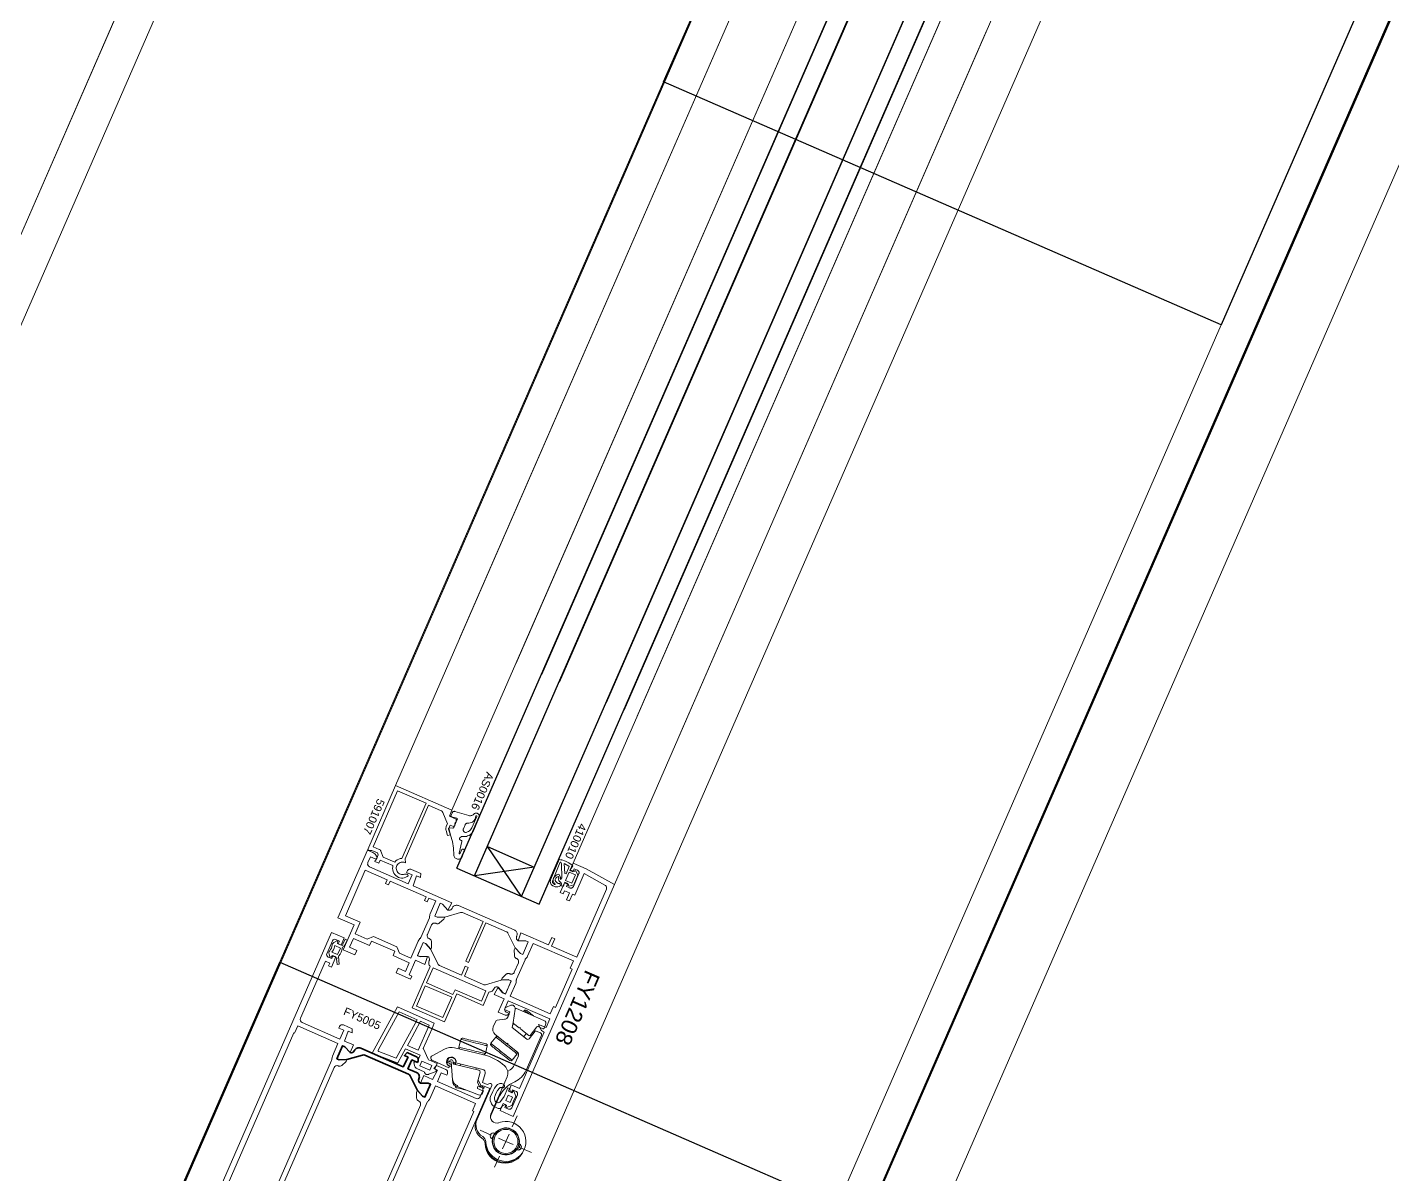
# Model space of a CAD drawing. Header units: millimetres. Extents: x -37281 to 954596, y -59787 to 956680.
# Drawn here: x 8939.7 to 9366.3, y -6909.8 to -6551.4 of the extents above; entities that cross this region are included whole.
import ezdxf
from ezdxf.enums import TextEntityAlignment as Align

# ---------------------------------------------------------------- set-up
doc = ezdxf.new("R2010")
doc.units = ezdxf.units.MM
doc.header["$MEASUREMENT"] = 0
doc.linetypes.add('Dot & Dashed', pattern=[670.277762, 352.777767, -176.388884, 0, -141.111112])
doc.linetypes.add('Double Dashed', pattern=[1093.611073, 529.166651, -211.666656, 141.111112, -211.666656])
for name, color, linetype, lineweight in [('0_Pen_No__2', 8, 'Continuous', 15), ('0_Pen_No__5', 7, 'Continuous', 25), ('0_Pen_No__6', 7, 'Continuous', 35), ('0_Pen_No__7', 7, 'Continuous', 35), ('0_Pen_No__9', 7, 'Continuous', 13), ('New_A-20-M_Floor_Slab_Pen_No__89', 8, 'Continuous', 20), ('New_A-20-M_Roof_Pen_No__93', 8, 'Continuous', 13), ('New_A-25-M_Curtain_Wall_Pen_No__90', 8, 'Continuous', 20), ('New_A-25-M_Wall_Ext_Pen_No__87', 8, 'Continuous', 20), ('New_ArchiCAD Windows_Pen_No__3', 7, 'Continuous', 18), ('New_ArchiCAD Zone Stamps_Pen_No__9', 7, 'Continuous', 13)]:
    doc.layers.add(name, color=color, linetype=linetype, lineweight=lineweight)
for name, color, linetype, lineweight, true_color in [('0_Pen_No__40', 7, 'Continuous', 35, 0x2a2a2a), ('A-15-MG_Structural_Grid_Pen_No__163', 7, 'Continuous', 0, 0x750077), ('New_A-15-MG_Structural_Grid_Phase_2_Pen_No__222', 7, 'Continuous', 13, 0x65af33), ('New_A-25-M_Curtain_Wall_Pen_No__69', 7, 'Continuous', 20, 0x606060), ('New_A-35-M_FFE-Zone_Pen_No__74', 7, 'Continuous', 20, 0x606060), ('New_ArchiCAD Windows_Pen_No__23', 7, 'Continuous', 30, 0x2a2a2a)]:
    doc.layers.add(name, color=color, linetype=linetype, lineweight=lineweight, true_color=true_color)
for name, color, linetype in [('A-15-MG_Structural_Grid', 7, 'Continuous'), ('New_A-15-MG_Structural_Grid_Phase_2', 7, 'Continuous'), ('New_A-20-M_Floor_Slab', 7, 'Continuous'), ('New_A-20-M_Roof', 7, 'Continuous'), ('New_A-25-M_Curtain_Wall', 7, 'Continuous'), ('New_A-25-M_Wall_Ext', 7, 'Continuous'), ('New_A-35-M_FFE-Zone', 7, 'Continuous'), ('New_ArchiCAD Windows', 7, 'Continuous')]:
    doc.layers.add(name, color=color, linetype=linetype)
doc.styles.add('GENERATED_STYLE_2', font='')
doc.styles.add('GENERATED_STYLE_3', font='')
doc.styles.add('GENERATED_STYLE_4', font='')
doc.styles.get('GENERATED_STYLE_2').set_extended_font_data('Arial', bold=True)
doc.styles.get('GENERATED_STYLE_3').set_extended_font_data('Arial')
doc.styles.get('GENERATED_STYLE_4').set_extended_font_data('Swis721 BT')

# ---------------------------------------------------------------- blocks, each defined once
blk = doc.blocks.new('Wall_2_3', base_point=(10092.6, -4631.3))
at = {"layer": 'New_A-25-M_Wall_Ext_Pen_No__87', "linetype": 'Continuous', "flags": 128}
for points in [[(10000.93, -4591.33), (2142.47, -22613.27)], [(2234.14, -22653.24), (10092.6, -4631.3)]]:
    blk.add_lwpolyline(points, dxfattribs=at)
blk = doc.blocks.new('Wall_4_3', base_point=(9982.59, -4632.6))
at = {"layer": 'New_A-25-M_Wall_Ext_Pen_No__87', "linetype": 'Continuous', "flags": 128}
for points in [[(9831.34, -4566.65), (7921.52, -8946.49)], [(4871.77, -16353.33), (9982.59, -4632.6)]]:
    blk.add_lwpolyline(points, dxfattribs=at)
blk = doc.blocks.new('Single Office_INB 2115_9_3', base_point=(8057.77, -4933.21))
at = {"layer": 'New_A-35-M_FFE-Zone_Pen_No__74', "linetype": 'Continuous'}
blk.add_line((8511.78, -7592.83), (9849.29, -4525.48), dxfattribs=at)
at = {"layer": 'New_ArchiCAD Zone Stamps_Pen_No__9'}
for tag, height, style, p in [('ROOM_NAME', 250, 'GENERATED_STYLE_2', (6347.73, -3992.94)), ('zoneNameLine2', 250, 'GENERATED_STYLE_2', (6159.3, -4425.07)), ('ROOM_NUMBER', 200, 'GENERATED_STYLE_3', (5970.87, -4845.78)), ('measuredAreaCode', 200, 'GENERATED_STYLE_3', (5813.84, -5205.89)), ('DUMMY_649', 200, 'GENERATED_STYLE_3', (6121.24, -5339.93)), ('DUMMY_650', 200, 'GENERATED_STYLE_3', (6610.58, -5553.31)), ('DUMMY_651', 133.33, 'GENERATED_STYLE_3', (6889.88, -5659.86))]:
    blk.add_attdef(tag, text='', height=height, rotation=336.4404, dxfattribs=dict(at, style=style)).set_placement(p, align=Align.TOP_LEFT)
blk = doc.blocks.new('Slab_4_3', base_point=(-34879.65, -33019.01))
at = {"layer": 'New_A-20-M_Floor_Slab_Pen_No__89', "linetype": 'Continuous', "flags": 128}
blk.add_lwpolyline([(19341.14, -30335.29), (10989.45, -26693.54), (10933.09, -26822.78), (1863.41, -22867.95), (9871.66, -4502.51), (4224.74, -2040.17), (4132.95, -2000.14), (2145.42, -6558.18), (-3141.98, -4252.62), (-10743.58, -11326.43), (-11126.43, -10915.01), (-34879.65, -33019.01)], dxfattribs=at)
blk = doc.blocks.new('Slab_8_3', base_point=(10933.09, -26822.78))
at = {"layer": 'New_A-20-M_Floor_Slab_Pen_No__89', "linetype": 'Continuous', "flags": 128}
blk.add_lwpolyline([(10933.09, -26822.78), (1863.41, -22867.95), (9871.66, -4502.51), (18941.33, -8457.33)], close=True, dxfattribs=at)
blk = doc.blocks.new('Double Window 19[11]_3')
at = {"layer": 'New_ArchiCAD Windows_Pen_No__23', "linetype": 'Continuous'}
for p, q in [((9138.5, -6568.37), (9168.47, -6499.63)), ((9362.62, -6529.74), (9342.64, -6575.57)), ((9312.66, -6644.32), (9138.5, -6568.37)), ((9342.64, -6575.57), (9312.66, -6644.32)), ((8988.61, -6912.12), (9018.58, -6843.37)), ((9018.58, -6843.37), (9192.75, -6919.31))]:
    blk.add_line(p, q, dxfattribs=at)
at = {"layer": 'New_ArchiCAD Windows_Pen_No__3', "linetype": 'Continuous'}
for p, q in [((8837.36, -6846.16), (9396.94, -5562.86)), ((9171.94, -6992.06), (9731.52, -5708.75)), ((9018.58, -6843.37), (9138.5, -6568.37)), ((9312.66, -6644.32), (9192.75, -6919.31))]:
    blk.add_line(p, q, dxfattribs=at)
blk = doc.blocks.new('Wall_139_3', base_point=(10165.92, -4712.54))
at = {"layer": 'New_ArchiCAD Windows', "color": 251, "linetype": 'Continuous', "lineweight": 20, "true_color": 0x606060}
blk.add_blockref('Double Window 19[11]_3', (0, 0), dxfattribs=at)
blk = doc.blocks.new('Morph_1_3')
at = {"layer": 'New_A-20-M_Roof_Pen_No__93', "linetype": 'Continuous', "flags": 128}
blk.add_lwpolyline([(2064.53, -22792.01), (10012.82, -4564.06)], dxfattribs=at)
blk = doc.blocks.new('Standard grid marker')
at = {"layer": 'A-15-MG_Structural_Grid_Pen_No__163', "linetype": 'Double Dashed'}
blk.add_line((1000, 0), (29725.95, 0), dxfattribs=at)
at = {"layer": 'A-15-MG_Structural_Grid_Pen_No__163', "style": 'GENERATED_STYLE_4'}
for tag, p in [('AC_MarkerText_1_0', (-500, 41.18)), ('AC_MarkerText_1_1', (31225.95, 41.18))]:
    blk.add_attdef(tag, text='', height=350, rotation=90, dxfattribs=at).set_placement(p, align=Align.MIDDLE_CENTER)
blk = doc.blocks.new('Beam_4_3', base_point=(10000.93, -4591.33))
at = {"layer": 'New_A-25-M_Curtain_Wall_Pen_No__69', "linetype": 'Dot & Dashed'}
blk.add_line((10000.93, -4591.33), (2142.47, -22613.27), dxfattribs=at)
at = {"layer": 'New_A-25-M_Curtain_Wall_Pen_No__90', "linetype": 'Continuous'}
for p, q in [((10000.93, -4591.33), (2142.47, -22613.27)), ((10203.2, -4679.52), (2344.74, -22701.46))]:
    blk.add_line(p, q, dxfattribs=at)
blk = doc.blocks.new('Standard grid marker[55]_3', base_point=(12179.47, 840.07))
at = {"layer": 'New_A-15-MG_Structural_Grid_Phase_2_Pen_No__222', "linetype": 'Double Dashed'}
blk.add_line((11800.31, -29.45), (-2469.84, -32755.44), dxfattribs=at)
at = {"layer": 'New_A-15-MG_Structural_Grid_Phase_2_Pen_No__222', "style": 'GENERATED_STYLE_4'}
for tag, p in [('AC_MarkerText_1_0', (11806.43, 1584.91)), ('AC_MarkerText_1_1', (-3621.73, -33796.76))]:
    blk.add_attdef(tag, text='', height=350, rotation=336.4404, dxfattribs=at).set_placement(p, align=Align.MIDDLE_CENTER)

msp = doc.modelspace()

# ---------------------------------------------------------------- linework, layer by layer
at = {"layer": '0_Pen_No__2', "linetype": 'Continuous', "flags": 128}
for points in [[(9058.51, -6815.86), (9058.71, -6816.39), (9058.34, -6816.66), (9057.93, -6816.87), (9057.5, -6817.01), (9057.04, -6817.09), (9056.58, -6817.09), (9056.13, -6817.03), (9055.69, -6816.89), (9055.24, -6816.65), (9054.84, -6816.34), (9054.49, -6815.96), (9054.21, -6815.54), (9054, -6815.07), (9053.88, -6814.58), (9053.83, -6814.07), (9053.87, -6813.56), (9053.93, -6813.18), (9049.99, -6811.46), (9049.55, -6812.47), (9048.26, -6811.91), (9048.42, -6811.54), (9048.61, -6811.62), (9049.37, -6809.88), (9049.11, -6809.22), (9047.32, -6808.44), (9046.4, -6808.54), (9046.1, -6808.13), (9054.77, -6788.23), (9072.37, -6795.91), (9071.57, -6797.74), (9073.68, -6798.66), (9073.73, -6799.55), (9073.6, -6799.65), (9073.48, -6799.76), (9073.38, -6799.89), (9073.31, -6800.04), (9073.26, -6800.19), (9073.24, -6800.35), (9073.24, -6800.52), (9073.27, -6800.68), (9072.86, -6801.03), (9071.85, -6800.59), (9071.39, -6801.65), (9071.96, -6803.56), (9071, -6803.84), (9070.54, -6802.28), (9070.48, -6802.01), (9070.46, -6801.73), (9070.47, -6801.45), (9070.53, -6801.18), (9070.62, -6800.91), (9070.94, -6800.19), (9069.54, -6796.63), (9069.47, -6796.49), (9069.38, -6796.36), (9069.27, -6796.24), (9069.14, -6796.15), (9069, -6796.08), (9065.08, -6794.37)], [(9065.08, -6794.37), (9057.76, -6811.14), (9057.89, -6812.3), (9057.46, -6812.18), (9057.14, -6812.11), (9056.8, -6812.1), (9056.47, -6812.15), (9056.16, -6812.26), (9055.86, -6812.42), (9055.6, -6812.62), (9055.38, -6812.87), (9055.2, -6813.15), (9055.07, -6813.46), (9055, -6813.78), (9054.98, -6814.12), (9055.02, -6814.45), (9055.12, -6814.77), (9055.27, -6815.07), (9055.46, -6815.34), (9055.7, -6815.57), (9055.98, -6815.75), (9056.28, -6815.89), (9056.61, -6815.97), (9056.94, -6816), (9057.27, -6815.97), (9057.59, -6815.88), (9058.51, -6815.86)], [(9047.24, -6836.77), (9054.57, -6839.97), (9053.97, -6841.34), (9059.02, -6843.54), (9057.82, -6846.29), (9055.53, -6845.29), (9054.93, -6846.67), (9059.42, -6848.63), (9059.82, -6847.71), (9058.99, -6847.35), (9060.99, -6842.77), (9063.92, -6844.05), (9064.78, -6841.58), (9062.36, -6841.62), (9061.63, -6841.3), (9063.39, -6837.27), (9064.12, -6837.59), (9065.74, -6839.38), (9066.02, -6838.74), (9065.99, -6836.97), (9065.98, -6836.81), (9065.93, -6836.65), (9065.87, -6836.5), (9065.78, -6836.36), (9065.66, -6836.24), (9065.54, -6836.15), (9065.39, -6836.07), (9065.25, -6836.01), (9065.11, -6835.93), (9064.98, -6835.84), (9064.88, -6835.72), (9064.79, -6835.6), (9064.72, -6835.45), (9064.67, -6835.3), (9064.65, -6835.15), (9064.65, -6834.99), (9064.68, -6834.84), (9064.73, -6834.69), (9066.01, -6831.76), (9066.08, -6831.62), (9066.18, -6831.49), (9066.29, -6831.38), (9066.42, -6831.29), (9066.56, -6831.22), (9066.71, -6831.18), (9066.87, -6831.16), (9067.02, -6831.16), (9067.18, -6831.19), (9067.33, -6831.24), (9067.47, -6831.3), (9067.62, -6831.35), (9067.79, -6831.38), (9067.95, -6831.38), (9068.11, -6831.36), (9068.26, -6831.3), (9068.41, -6831.23), (9068.54, -6831.13), (9069.86, -6829.94), (9070.14, -6829.3), (9067.72, -6829.34), (9066.99, -6829.02), (9068.74, -6824.98), (9069.48, -6825.3), (9071.1, -6827.1), (9072.32, -6824.8), (9060.22, -6819.52), (9061.33, -6816.41), (9062.53, -6816.93), (9062.61, -6815.66), (9059.72, -6814.4), (9059.58, -6814.35), (9059.42, -6814.32), (9059.27, -6814.31), (9059.11, -6814.34), (9058.96, -6814.38), (9058.82, -6814.45), (9058.69, -6814.54), (9058.58, -6814.65), (9058.48, -6814.78), (9058.41, -6814.91), (9058.21, -6815.37), (9059.95, -6816.13), (9058.75, -6818.88), (9046.65, -6813.61), (9046.51, -6813.53), (9046.39, -6813.44), (9046.28, -6813.32), (9046.19, -6813.2), (9046.12, -6813.05), (9046.07, -6812.9), (9046.05, -6812.75), (9046.06, -6812.59), (9046.08, -6812.44), (9046.13, -6812.29), (9046.93, -6810.46), (9048.58, -6811.17), (9048.98, -6810.79), (9048.78, -6810.26), (9048.64, -6809.98), (9048.46, -6809.72), (9048.24, -6809.5), (9047.99, -6809.31), (9047.71, -6809.16), (9045.98, -6808.4), (9036.78, -6829.48), (9041.82, -6831.68), (9038.43, -6839.47), (9042.09, -6841.07), (9042.69, -6839.7), (9040.4, -6838.7)], [(9110.23, -6812.42), (9109.23, -6814.71), (9110.14, -6815.11), (9110.54, -6814.19), (9111.64, -6814.67), (9111.75, -6814.73), (9111.85, -6814.81), (9111.94, -6814.9), (9112.01, -6815), (9112.07, -6815.11), (9112.1, -6815.23), (9112.12, -6815.36), (9112.12, -6815.48), (9112.1, -6815.61), (9112.06, -6815.72), (9110.3, -6819.76), (9110.24, -6819.87), (9110.16, -6819.97), (9110.07, -6820.06), (9109.97, -6820.13), (9109.86, -6820.18), (9109.74, -6820.22), (9109.61, -6820.24), (9109.49, -6820.23), (9109.36, -6820.21), (9109.24, -6820.17), (9108.14, -6819.69), (9108.54, -6818.77), (9107.63, -6818.38), (9106.23, -6821.58), (9107.15, -6821.98), (9107.55, -6821.07), (9109.1, -6821.75), (9108.18, -6823.85), (9109.1, -6824.25), (9110.02, -6822.15), (9110.75, -6822.47), (9113.71, -6815.69), (9120.19, -6819.33), (9120.33, -6819.42), (9120.45, -6819.53), (9120.55, -6819.66), (9120.62, -6819.8), (9120.68, -6819.96), (9120.7, -6820.12), (9120.7, -6820.28), (9120.68, -6820.44), (9120.62, -6820.6), (9111.37, -6841.82), (9103.48, -6838.39), (9104.48, -6836.1), (9103.57, -6835.7), (9102.57, -6837.99), (9093.95, -6834.23), (9093.09, -6836.69), (9095.51, -6836.66), (9096.24, -6836.98), (9094.49, -6841.01), (9093.75, -6840.69), (9092.14, -6838.89), (9091.86, -6839.53), (9091.88, -6841.31), (9091.9, -6841.47), (9091.94, -6841.63), (9092.01, -6841.78), (9092.1, -6841.91), (9092.21, -6842.03), (9092.34, -6842.13), (9092.48, -6842.21), (9092.63, -6842.27), (9092.76, -6842.34), (9092.89, -6842.44), (9093, -6842.55), (9093.09, -6842.68), (9093.16, -6842.82), (9093.2, -6842.97), (9093.22, -6843.13), (9093.22, -6843.28), (9093.19, -6843.44), (9093.14, -6843.59), (9091.86, -6846.52), (9091.79, -6846.66), (9091.7, -6846.78), (9091.58, -6846.89), (9091.45, -6846.98), (9091.31, -6847.05), (9091.16, -6847.1), (9091.01, -6847.12), (9090.85, -6847.12), (9090.7, -6847.09), (9090.55, -6847.04), (9090.4, -6846.97), (9090.25, -6846.92), (9090.09, -6846.9), (9089.93, -6846.89), (9089.76, -6846.92), (9089.61, -6846.97), (9089.47, -6847.05), (9089.34, -6847.15), (9088.02, -6848.33), (9087.74, -6848.98), (9090.15, -6848.94), (9090.89, -6849.26), (9089.13, -6853.29), (9088.4, -6852.97), (9086.78, -6851.18), (9085.56, -6853.48), (9088.67, -6854.84), (9086.87, -6858.96), (9088.98, -6859.88), (9089.75, -6859.9), (9090.3, -6859.37), (9090.5, -6858.91), (9088.76, -6858.15), (9089.96, -6855.4)], [(9089.96, -6855.4), (9102.97, -6861.07), (9101.77, -6863.82), (9099.46, -6862.81), (9099.93, -6864.02), (9100.35, -6864.67), (9100.99, -6865.12), (9101.17, -6865.2), (9093.5, -6882.8), (9090.93, -6881.68), (9090.54, -6882.59), (9090.49, -6882.73), (9090.46, -6882.88), (9090.46, -6883.03), (9090.47, -6883.19), (9090.63, -6883.96), (9091.01, -6884), (9091.33, -6883.27), (9092.43, -6883.75), (9092.54, -6883.81), (9092.64, -6883.88), (9092.73, -6883.98), (9092.8, -6884.08), (9092.86, -6884.19), (9092.89, -6884.31), (9092.91, -6884.44), (9092.91, -6884.56), (9092.88, -6884.68), (9092.84, -6884.8), (9091.09, -6888.84), (9091.03, -6888.95), (9090.95, -6889.05), (9090.86, -6889.13), (9090.76, -6889.21), (9090.64, -6889.26), (9090.52, -6889.3), (9090.4, -6889.32), (9090.27, -6889.31), (9090.15, -6889.29), (9090.03, -6889.25), (9088.93, -6888.77), (9089.25, -6888.04), (9088.96, -6887.79), (9088.29, -6888.2), (9088.16, -6888.29), (9088.05, -6888.4), (9087.96, -6888.52), (9087.89, -6888.65), (9087.42, -6889.75), (9091.54, -6891.54), (9123.12, -6819.13), (9114.35, -6814.22), (9110.23, -6812.42)], [(9040.4, -6838.7), (9041.6, -6835.95), (9046.64, -6838.15), (9047.24, -6836.77)], [(9082.11, -6856.88), (9083.93, -6852.71), (9084.22, -6852.68), (9084.47, -6852.62), (9084.72, -6852.53), (9084.94, -6852.39), (9085.13, -6852.22), (9085.3, -6852.01), (9085.42, -6851.78), (9085.46, -6851.69), (9085.54, -6851.55), (9085.63, -6851.43), (9085.74, -6851.32), (9085.87, -6851.23), (9086.01, -6851.16), (9086.16, -6851.12), (9086.32, -6851.09), (9086.48, -6851.1), (9086.63, -6851.12), (9086.78, -6851.18), (9086.76, -6851.22), (9088.19, -6852.94), (9089.11, -6853.34), (9090.91, -6849.21), (9089.99, -6848.81), (9087.76, -6848.93), (9087.74, -6848.98), (9082.87, -6850.41), (9082.73, -6850.44), (9082.59, -6850.45), (9082.45, -6850.45), (9082.31, -6850.42), (9082.18, -6850.37), (9076.26, -6847.79), (9077.46, -6845.04), (9076.54, -6844.64), (9075.34, -6847.39), (9068.5, -6844.4), (9068.37, -6844.34), (9068.26, -6844.26), (9068.16, -6844.16), (9068.07, -6844.05), (9068, -6843.93), (9065.74, -6839.38), (9065.76, -6839.34), (9064.33, -6837.62), (9063.41, -6837.22), (9061.61, -6841.35), (9062.53, -6841.75), (9064.76, -6841.63), (9064.78, -6841.58), (9064.92, -6841.66), (9065.04, -6841.75), (9065.15, -6841.86), (9065.24, -6841.99), (9065.31, -6842.13), (9065.36, -6842.28), (9065.38, -6842.44), (9065.38, -6842.6), (9065.35, -6842.75), (9065.3, -6842.9), (9065.26, -6842.99), (9065.17, -6843.24), (9065.13, -6843.5), (9065.14, -6843.76), (9065.19, -6844.02), (9065.29, -6844.26), (9065.42, -6844.48), (9065.6, -6844.71), (9059.98, -6857.6), (9070.06, -6862), (9073.86, -6853.29)], [(9072.7, -6853.44), (9064.45, -6849.84), (9066.49, -6845.17), (9082.99, -6852.36), (9081.59, -6855.57), (9073.34, -6851.97)], [(9073.34, -6851.97), (9072.7, -6853.44)], [(9073.86, -6853.29), (9082.11, -6856.88)], [(9091.64, -6886.8), (9092.31, -6885.27), (9091.69, -6883.67), (9091.46, -6883.64), (9091.06, -6884.14), (9090.05, -6883.7)]]:
    msp.add_lwpolyline(points, dxfattribs=at)
for points in [[(9064.28, -6793.69), (9055.39, -6789.81), (9047.75, -6807.32), (9049.66, -6808.15), (9049.8, -6808.23), (9049.93, -6808.32), (9050.04, -6808.44), (9050.13, -6808.56), (9050.2, -6808.71), (9050.92, -6810.56), (9054.5, -6812.12), (9054.86, -6811.74), (9055.28, -6811.43), (9055.74, -6811.19), (9056.24, -6811.03), (9056.75, -6810.96)], [(9047.84, -6835.4), (9045.87, -6836.17), (9042.11, -6834.53), (9043.71, -6830.87), (9039.12, -6828.87), (9045.32, -6814.66), (9052.19, -6817.66), (9051.67, -6818.85), (9052.59, -6819.25), (9053.11, -6818.06), (9064.29, -6822.93), (9063.77, -6824.13), (9064.69, -6824.53), (9065.21, -6823.33), (9067.32, -6824.25), (9065.58, -6828.24), (9065.48, -6828.53), (9065.42, -6828.83), (9065.41, -6829.13), (9065.4, -6829.28), (9065.38, -6829.43), (9065.33, -6829.57), (9062.66, -6835.68), (9062.59, -6835.81), (9062.51, -6835.93), (9062.4, -6836.03), (9062.19, -6836.25), (9062, -6836.5), (9061.86, -6836.77), (9059.52, -6842.13), (9055.95, -6840.57), (9055.17, -6838.59)], [(9076.73, -6843.08), (9077.55, -6843.44), (9082.95, -6831.07), (9089.38, -6833.87), (9089.5, -6833.94), (9089.61, -6834.02), (9089.72, -6834.11), (9089.8, -6834.22), (9089.87, -6834.34), (9092.13, -6838.91), (9093.75, -6840.69), (9094.49, -6841.01), (9096.24, -6836.98), (9095.51, -6836.66), (9093.09, -6836.69), (9092.96, -6836.62), (9092.83, -6836.52), (9092.72, -6836.41), (9092.63, -6836.28), (9092.56, -6836.14), (9092.52, -6835.99), (9092.5, -6835.84), (9092.5, -6835.68), (9092.53, -6835.52), (9092.58, -6835.38), (9092.62, -6835.28), (9092.69, -6835.06), (9092.74, -6834.83), (9092.74, -6834.6), (9092.71, -6834.36), (9092.64, -6834.14), (9092.54, -6833.93), (9092.4, -6833.73), (9092.24, -6833.56), (9092.05, -6833.42), (9091.84, -6833.31), (9074.43, -6825.72), (9074.2, -6825.64), (9073.97, -6825.6), (9073.74, -6825.59), (9073.5, -6825.63), (9073.28, -6825.69), (9073.07, -6825.8), (9072.87, -6825.93), (9072.7, -6826.1), (9072.56, -6826.28), (9072.45, -6826.49), (9072.41, -6826.58), (9072.34, -6826.72), (9072.24, -6826.85), (9072.13, -6826.96), (9072, -6827.05), (9071.86, -6827.11), (9071.71, -6827.16), (9071.55, -6827.18), (9071.4, -6827.18), (9071.24, -6827.15), (9071.1, -6827.1), (9069.48, -6825.3), (9068.74, -6824.98), (9066.99, -6829.02), (9067.72, -6829.34), (9070.13, -6829.32), (9075.01, -6827.86), (9075.15, -6827.83), (9075.28, -6827.82), (9075.42, -6827.83), (9075.56, -6827.86), (9075.69, -6827.9), (9082.12, -6830.71)], [(9090.56, -6854.02), (9092.29, -6850.04), (9092.4, -6849.75), (9092.45, -6849.45), (9092.46, -6849.14), (9092.47, -6848.99), (9092.5, -6848.85), (9092.55, -6848.71), (9095.21, -6842.6), (9095.28, -6842.47), (9095.37, -6842.35), (9095.47, -6842.24), (9095.69, -6842.03), (9095.87, -6841.78), (9096.01, -6841.51), (9097.75, -6837.52), (9110.31, -6843), (9109.31, -6845.29), (9109.95, -6845.57), (9104.76, -6857.49), (9104.11, -6857.21), (9103.11, -6859.5)], [(9072.3, -6854.35), (9069.54, -6860.68), (9061.29, -6857.08), (9064.05, -6850.76)]]:
    msp.add_lwpolyline(points, close=True, dxfattribs=at)
for points in [[(8970.83, -6980.73), (9034.78, -6834.07), (9038.73, -6835.79), (9037.73, -6838.08), (9036.81, -6837.68), (9037.21, -6836.76), (9036.11, -6836.28, 0.414214), (9035.06, -6836.69), (9033.3, -6840.73, 0.414214), (9033.71, -6841.78), (9034.81, -6842.26), (9035.21, -6841.34), (9036.13, -6841.74), (9034.73, -6844.95), (9033.81, -6844.55), (9034.21, -6843.64), (9032.84, -6843.04), (9025.04, -6860.91, 0.414214), (9025.56, -6862.23), (9037.38, -6867.38), (9038.58, -6864.63), (9037.02, -6863.95), (9037.22, -6863.5, -0.414214), (9038.54, -6862.98), (9041.24, -6864.16), (9041.16, -6865.43), (9039.97, -6864.91), (9038.85, -6868.02), (9041.6, -6869.22), (9040.56, -6871.61), (9038.94, -6869.81), (9038.21, -6869.49), (9036.45, -6873.52), (9037.19, -6873.84), (9039.6, -6873.81), (9039.32, -6874.45), (9038, -6875.63, -0.294108), (9036.94, -6875.81), (9036.88, -6875.78, 0.414214), (9035.57, -6876.3), (9002.31, -6952.57, 0.414214)], [(9040.22, -6983.71), (9084.19, -6882.88), (9082.45, -6882.13, 0.198912), (9080.92, -6882.1), (9080.39, -6882.31), (9080.38, -6882.86), (9082.03, -6883.58), (9081.23, -6885.41, -0.414214), (9079.92, -6885.93), (9067.82, -6880.65), (9069.02, -6877.9), (9070.76, -6878.66), (9070.96, -6878.2, 0.414214), (9070.44, -6876.89), (9067.55, -6875.63), (9066.67, -6876.56), (9067.87, -6877.08), (9066.35, -6880.01), (9063.6, -6878.81), (9062.56, -6881.2), (9064.98, -6881.16), (9065.71, -6881.48), (9063.95, -6885.51), (9063.22, -6885.19), (9061.6, -6883.4), (9061.32, -6884.04), (9061.35, -6885.81, 0.294108), (9061.95, -6886.71), (9062, -6886.74, -0.414214), (9062.52, -6888.05), (9029.26, -6964.32, -0.414214)], [(9029.95, -6966.98, -0.112281), (9030.04, -6966.54), (9064.68, -6887.11, -0.112281), (9064.94, -6886.75, 0.112281), (9065.48, -6886.02), (9067.22, -6882.03), (9079.77, -6887.5), (9078.78, -6889.8), (9079.23, -6890), (9042.06, -6975.24), (9041.6, -6975.04), (9040.6, -6977.34), (9028.92, -6972.24)]]:
    msp.add_lwpolyline(points, format="xyb", dxfattribs=at)
msp.add_lwpolyline([(8996.28, -6958.01), (8997.61, -6958.59), (8999.35, -6954.6, -0.112281), (8999.89, -6953.87, 0.112281), (9000.15, -6953.51), (9034.79, -6874.07, 0.112281), (9034.88, -6873.64, -0.112281), (9035.05, -6872.75), (9036.78, -6868.76), (9024.23, -6863.28), (9023.23, -6865.57), (9022.95, -6865.45), (8985.78, -6950.7), (8986.05, -6950.82), (8985.06, -6953.11)], format="xyb", close=True, dxfattribs=at)
at = {"layer": '0_Pen_No__40', "linetype": 'Continuous'}
msp.add_line((9735.36, -5700.74), (2596.69, -22071.98), dxfattribs=at)
at = {"layer": '0_Pen_No__5', "linetype": 'Continuous'}
for p, q in [((9222.64, -6473.06), (9100.36, -6753.48)), ((9228.14, -6475.46), (9105.86, -6755.87)), ((9242.8, -6481.85), (9120.53, -6762.27)), ((9248.3, -6484.25), (9126.03, -6764.67)), ((9073.95, -6814.05), (9196.22, -6533.64)), ((9079.45, -6816.45), (9201.72, -6536.04)), ((9094.11, -6822.85), (9216.39, -6542.43)), ((9099.61, -6825.24), (9221.89, -6544.83)), ((9083.44, -6807.28), (9098.11, -6813.68)), ((9094.11, -6822.85), (9083.44, -6807.28)), ((9073.95, -6814.05), (9099.61, -6825.24)), ((9098.11, -6813.68), (9079.45, -6816.45))]:
    msp.add_line(p, q, dxfattribs=at)
at = {"layer": '0_Pen_No__6', "linetype": 'Continuous', "flags": 128}
msp.add_lwpolyline([(9061.59, -6883.42), (9063.22, -6885.19), (9063.95, -6885.51), (9065.71, -6881.48), (9064.98, -6881.16), (9062.56, -6881.2, -0.414214), (9062.04, -6879.88), (9062.08, -6879.79, 0.414214), (9061.31, -6877.82), (9058.65, -6876.66), (9059.85, -6873.91), (9061.59, -6874.67), (9061.79, -6874.21, 0.414214), (9061.27, -6872.89), (9058.39, -6871.63), (9057.51, -6872.56), (9058.7, -6873.08), (9057.18, -6876.02), (9043.89, -6870.22, 0.414214), (9041.92, -6871), (9041.88, -6871.09, -0.414214), (9040.56, -6871.61), (9038.94, -6869.81), (9038.21, -6869.49), (9036.45, -6873.52), (9037.19, -6873.84), (9039.59, -6873.82), (9044.48, -6872.37, -0.176327), (9045.16, -6872.41), (9058.84, -6878.38, -0.176327), (9059.34, -6878.85)], format="xyb", close=True, dxfattribs=at)
at = {"layer": '0_Pen_No__9', "linetype": 'Continuous'}
for p, q in [((9190.67, -6476.58), (9074.79, -6742.32)), ((9208.27, -6484.25), (9092.39, -6750)), ((9246.12, -6500.76), (9130.24, -6766.51)), ((9259.82, -6505.64), (9143.54, -6772.3)), ((9054.77, -6788.23), (9170.65, -6522.49)), ((9072.37, -6795.91), (9188.25, -6530.16)), ((9110.23, -6812.42), (9226.11, -6546.67)), ((9123.12, -6819.13), (9239.4, -6552.46)), ((9090.76, -6856.83), (9089.37, -6857.38)), ((9092.09, -6858.05), (9091.46, -6862.2)), ((9092.09, -6858.05), (9092.11, -6857.91)), ((9101.13, -6861.58), (9092.51, -6857.82)), ((9094.69, -6858.77), (9094.98, -6858.4)), ((9094.98, -6858.4), (9095.59, -6858.34)), ((9086.09, -6861.77), (9085.3, -6863.58)), ((9088.78, -6861.22), (9086.49, -6861.48)), ((9089.34, -6858.95), (9090.12, -6859.29)), ((9090.27, -6859.68), (9089.99, -6860.33)), ((9091.22, -6863.81), (9091.46, -6862.2)), ((9091.35, -6862.96), (9091.67, -6862.56)), ((9091.57, -6862.48), (9093.39, -6863.93)), ((9101.17, -6864), (9101.65, -6862.9)), ((9084.53, -6868.71), (9086.09, -6866.75)), ((9085.88, -6865.95), (9089.4, -6868.74)), ((9095.76, -6867.42), (9091.22, -6863.81)), ((9093.39, -6863.93), (9093.81, -6863.88)), ((9093.81, -6863.88), (9093.86, -6864.3)), ((9093.86, -6864.3), (9096.36, -6866.3)), ((9095.58, -6865.67), (9094.8, -6866.66)), ((9095.53, -6877.14), (9100.33, -6866.14)), ((9098.35, -6864.97), (9096.46, -6867.34)), ((9096.79, -6866.25), (9098.91, -6863.58)), ((9100.07, -6865.48), (9098.7, -6864.89)), ((9099.27, -6863.5), (9100.77, -6864.15)), ((9070.02, -6870.53), (9066.17, -6872.62)), ((9082.29, -6872.3), (9073.22, -6870.11)), ((9074.55, -6869.92), (9075.14, -6867.49)), ((9083.4, -6869.48), (9082.82, -6871.91)), ((9089.4, -6868.74), (9089.82, -6868.7)), ((9089.86, -6869.12), (9089.4, -6868.74)), ((9089.82, -6868.7), (9089.86, -6869.12)), ((9089.86, -6869.12), (9092.83, -6871.48)), ((9066.36, -6874.13), (9071.43, -6876.34)), ((9071.4, -6874.3), (9071.59, -6874.35)), ((9072.17, -6874.49), (9071.59, -6874.35)), ((9072.6, -6880.1), (9072.17, -6874.49)), ((9072.74, -6874.63), (9072.69, -6874.82)), ((9073.47, -6875.01), (9072.69, -6874.82)), ((9072.74, -6874.63), (9073.51, -6874.81)), ((9072.96, -6875.19), (9080.8, -6877.08)), ((9073.47, -6875.01), (9073.51, -6874.81)), ((9073.62, -6874.84), (9082, -6876.86)), ((9074.96, -6875.68), (9075.08, -6875.19)), ((9092.74, -6872.05), (9091.18, -6874)), ((9093.12, -6872.66), (9091.86, -6875.54)), ((9071.43, -6876.34), (9071.61, -6875.88)), ((9079.94, -6876.36), (9079.82, -6876.85)), ((9081.17, -6877.69), (9080.39, -6880.88)), ((9082.73, -6878.1), (9081.94, -6880.93)), ((9084.54, -6890.83), (9089.61, -6879.22)), ((9090.59, -6876.95), (9089.8, -6877.43)), ((9072.6, -6880.1), (9072.68, -6881.07)), ((9073.31, -6881.93), (9074.05, -6882.22)), ((9073.42, -6882.06), (9073.44, -6881.98)), ((9073.74, -6882.58), (9073.42, -6882.06)), ((9074.05, -6882.22), (9074.13, -6881.89)), ((9080.66, -6884.83), (9074.05, -6882.22)), ((9084.82, -6881.93), (9080.24, -6892.43)), ((9080.39, -6880.88), (9081, -6882.28)), ((9081.46, -6882.08), (9080.59, -6880.08)), ((9081, -6882.28), (9082.08, -6882.71)), ((9081.46, -6882.08), (9081.2, -6882.36)), ((9082.07, -6882.32), (9081.46, -6882.08)), ((9081.94, -6880.93), (9083.41, -6881.57)), ((9082.13, -6883.82), (9081.96, -6884.27)), ((9082.08, -6882.71), (9082.07, -6882.32)), ((9082.46, -6882.48), (9082.07, -6882.32)), ((9082.08, -6882.71), (9082.13, -6883.82)), ((9082.37, -6882.82), (9082.08, -6882.71)), ((9082.46, -6882.48), (9082.37, -6882.82)), ((9084.18, -6881.26), (9083.41, -6881.57)), ((9084.56, -6891.29), (9086.94, -6885.84)), ((9080.24, -6892.43), (9079.96, -6893.09)), ((9091.22, -6894.79), (9092.72, -6891.35)), ((9084.64, -6897.37), (9081.2, -6895.87)), ((9085.75, -6896.77), (9085.86, -6896.81)), ((9090.42, -6895.32), (9090.38, -6895.41)), ((9091.33, -6895.83), (9091.38, -6895.71)), ((9085.06, -6898.65), (9084.95, -6898.6)), ((9085.32, -6897.67), (9085.25, -6897.64)), ((9089.22, -6899.37), (9086.93, -6898.37)), ((9089.22, -6899.37), (9088.22, -6901.66)), ((9089.22, -6899.37), (9090.22, -6897.08)), ((9089.22, -6899.37), (9091.51, -6900.37)), ((9093.38, -6900.09), (9093.49, -6900.14)), ((9087.22, -6903.95), (9085.72, -6907.39)), ((9092.69, -6901.98), (9092.58, -6901.93)), ((9093.8, -6901.37), (9097.24, -6902.87))]:
    msp.add_line(p, q, dxfattribs=at)
at = {"layer": '0_Pen_No__9', "linetype": 'Continuous', "flags": 128}
for points in [[(9073.32, -6796.26), (9073.18, -6796.25), (9073.05, -6796.26), (9072.92, -6796.29), (9072.8, -6796.35), (9072.69, -6796.42), (9072.59, -6796.51), (9072.51, -6796.61), (9072.45, -6796.73), (9072.1, -6797.54), (9072.08, -6797.58), (9072.07, -6797.63), (9072.07, -6797.68), (9072.08, -6797.73), (9072.1, -6797.78), (9072.12, -6797.83), (9072.16, -6797.86), (9072.19, -6797.9), (9072.24, -6797.92), (9072.28, -6797.94), (9073.86, -6798.41), (9073.9, -6798.43), (9073.95, -6798.46), (9073.98, -6798.49), (9074.02, -6798.53), (9074.04, -6798.58), (9074.06, -6798.62), (9074.07, -6798.67), (9074.07, -6798.72), (9074.06, -6798.77), (9074.04, -6798.82), (9072.97, -6801.29), (9072.95, -6801.33), (9072.92, -6801.36), (9072.89, -6801.4), (9072.85, -6801.42), (9072.81, -6801.44), (9072.77, -6801.46), (9072.72, -6801.47), (9072.68, -6801.47), (9071.61, -6801.4), (9071.56, -6801.4), (9071.51, -6801.41), (9071.46, -6801.43), (9071.42, -6801.45), (9071.38, -6801.49), (9071.35, -6801.52), (9071.32, -6801.57), (9071.3, -6801.61), (9071.29, -6801.66), (9071.29, -6801.71), (9071.3, -6801.76), (9071.31, -6801.81), (9071.9, -6803.74), (9072.53, -6805.72), (9072.88, -6807.78), (9072.94, -6809.87), (9072.98, -6810.1), (9073.05, -6810.33), (9073.16, -6810.54), (9073.31, -6810.73), (9073.48, -6810.89), (9073.68, -6811.02), (9073.9, -6811.12), (9074.14, -6811.17), (9074.38, -6811.19), (9074.61, -6811.16), (9074.84, -6811.09), (9075.06, -6810.99), (9075.25, -6810.85), (9075.42, -6810.68), (9076.24, -6808.79), (9076.27, -6808.71), (9076.28, -6808.63), (9076.28, -6808.55), (9076.27, -6808.46), (9076.24, -6808.39), (9076.2, -6808.31), (9076.15, -6808.25), (9076.09, -6808.19), (9076.02, -6808.15), (9075.95, -6808.11), (9075.87, -6808.09), (9075.78, -6808.09), (9075.7, -6808.09), (9075.62, -6808.11), (9075.55, -6808.15), (9075.48, -6808.19), (9075.42, -6808.25), (9075.37, -6808.31), (9075.33, -6808.39), (9074.9, -6809.36), (9074.88, -6809.4), (9074.85, -6809.44), (9074.82, -6809.48), (9074.78, -6809.51), (9074.74, -6809.53), (9074.69, -6809.54), (9074.65, -6809.55), (9074.63, -6809.51), (9074.62, -6809.46), (9074.62, -6809.41), (9074.63, -6809.37), (9075.51, -6805.7), (9075.52, -6805.62), (9075.5, -6805.55), (9075.48, -6805.51), (9075.45, -6805.47), (9075.42, -6805.44), (9075.38, -6805.41), (9075.34, -6805.39), (9075.05, -6805.26), (9074.98, -6805.22), (9074.91, -6805.17), (9074.85, -6805.1), (9074.81, -6805.03), (9074.77, -6804.95), (9074.76, -6804.86), (9074.75, -6804.77), (9074.77, -6804.69), (9074.8, -6804.6), (9074.84, -6804.53), (9074.89, -6804.46), (9074.96, -6804.4), (9075.21, -6804.22), (9075.25, -6804.19), (9075.29, -6804.17), (9075.33, -6804.16), (9075.37, -6804.16), (9076.8, -6804.1), (9076.87, -6804.09), (9076.94, -6804.07), (9077.26, -6803.96), (9077.73, -6803.76), (9078.15, -6803.49), (9078.52, -6803.15), (9078.83, -6802.76), (9079.07, -6802.32), (9080.86, -6798.19), (9080.92, -6798.04), (9080.94, -6797.87), (9080.94, -6797.71), (9080.91, -6797.54), (9080.86, -6797.39), (9080.78, -6797.24), (9080.68, -6797.11), (9080.55, -6797), (9080.41, -6796.91), (9080.26, -6796.85), (9080.1, -6796.81), (9079.93, -6796.8), (9079.77, -6796.81), (9079.61, -6796.85), (9079.46, -6796.92), (9079.32, -6797.01), (9079.2, -6797.13), (9079.02, -6797.3), (9078.82, -6797.43), (9078.6, -6797.54), (9078.37, -6797.6), (9078.13, -6797.63), (9077.89, -6797.62), (9077.65, -6797.57)], [(9075.94, -6801.72), (9075.9, -6801.85), (9075.88, -6801.98), (9075.88, -6802.12), (9075.9, -6802.25), (9075.95, -6802.38), (9076.02, -6802.5), (9076.1, -6802.6), (9076.21, -6802.69), (9076.32, -6802.76), (9076.45, -6802.81), (9076.58, -6802.84), (9076.72, -6802.84), (9076.85, -6802.82), (9077.22, -6802.71), (9077.58, -6802.54), (9077.9, -6802.31), (9078.18, -6802.04), (9078.42, -6801.73), (9078.6, -6801.38), (9080.15, -6797.83), (9080.16, -6797.81), (9080.16, -6797.78), (9080.16, -6797.76), (9080.16, -6797.73), (9080.15, -6797.71), (9080.14, -6797.69), (9080.12, -6797.67), (9080.1, -6797.65), (9080.08, -6797.64), (9080.06, -6797.63), (9080.04, -6797.62), (9080.01, -6797.62), (9079.99, -6797.62), (9079.96, -6797.63), (9079.94, -6797.64), (9079.92, -6797.65), (9079.9, -6797.67), (9079.89, -6797.69), (9079.87, -6797.71), (9079.73, -6798.05), (9079.71, -6798.09), (9079.7, -6798.13), (9079.7, -6798.18), (9079.71, -6798.23), (9079.72, -6798.27), (9079.74, -6798.31), (9079.77, -6798.35), (9079.8, -6798.39), (9079.76, -6798.47), (9079.58, -6798.81), (9079.35, -6799.11), (9079.08, -6799.38), (9078.77, -6799.61), (9078.42, -6799.78), (9078.06, -6799.9), (9077.68, -6799.96), (9077.29, -6799.96), (9077.17, -6799.96), (9077.05, -6799.98), (9076.93, -6800.02), (9076.82, -6800.07), (9076.72, -6800.15), (9076.63, -6800.23), (9076.56, -6800.33), (9076.5, -6800.44)], [(9103.21, -6817.69), (9105.63, -6811.81), (9105.91, -6811.25), (9106.47, -6811.52), (9106.54, -6811.36), (9106.71, -6811.41), (9107.86, -6811.81), (9108.94, -6812.36), (9109.95, -6813.05), (9110.17, -6813.23), (9109.28, -6814.51), (9110.59, -6815.08), (9110.71, -6814.81), (9111.07, -6814.8), (9111.75, -6816.17), (9110.42, -6819.23), (9108.95, -6819.66), (9108.71, -6819.39), (9108.83, -6819.12), (9107.52, -6818.55), (9107.28, -6819.66), (9106.49, -6819.49), (9106.63, -6818.87), (9106.27, -6818.35), (9106.16, -6818.31), (9106.06, -6818.25), (9105.97, -6818.17), (9105.89, -6818.08), (9105.83, -6817.98), (9105.78, -6817.87), (9105.75, -6817.75), (9105.71, -6817.58), (9105.69, -6817.4), (9105.7, -6817.22), (9105.75, -6817.04), (9105.82, -6816.88), (9105.57, -6816.6), (9105.36, -6816.69), (9105.18, -6816.81), (9105.01, -6816.96), (9104.87, -6817.14), (9104.75, -6817.34), (9104.67, -6817.55), (9104.66, -6817.68), (9104.66, -6817.82), (9104.69, -6817.95), (9104.74, -6818.07), (9104.81, -6818.19), (9104.9, -6818.29), (9105.01, -6818.37), (9105.19, -6818.53), (9105.39, -6818.66), (9105.61, -6818.75), (9105.84, -6818.82), (9106.08, -6818.84), (9106.27, -6819.55), (9105.88, -6819.72), (9105.47, -6819.82), (9105.05, -6819.84), (9104.64, -6819.8), (9104.23, -6819.68), (9103.86, -6819.5), (9103.52, -6819.25), (9103.36, -6819.07), (9103.25, -6818.86), (9103.16, -6818.63), (9103.12, -6818.39), (9103.11, -6818.15), (9103.14, -6817.92)], [(9106.12, -6812.33), (9103.81, -6818.04), (9103.79, -6818.19), (9103.8, -6818.33), (9103.84, -6818.47), (9103.89, -6818.61), (9103.97, -6818.73), (9104.07, -6818.84), (9104.18, -6818.93), (9104.3, -6819.01), (9104.44, -6819.06), (9104.58, -6819.09), (9104.64, -6818.93), (9104.46, -6818.78), (9104.3, -6818.61), (9104.17, -6818.41), (9104.07, -6818.19), (9104.01, -6817.96), (9103.99, -6817.73), (9104.01, -6817.49), (9104.13, -6817.16), (9104.32, -6816.85), (9104.54, -6816.57), (9104.81, -6816.33), (9105.12, -6816.14), (9105.45, -6816), (9105.8, -6815.92), (9106.42, -6817.03), (9106.2, -6817.26), (9106.3, -6817.56), (9106.66, -6817.07), (9106.6, -6812.62), (9106.37, -6812.15), (9106.19, -6812.15)], [(9108.9, -6813.4), (9109, -6813.47), (9108.02, -6815.73), (9107.64, -6815.66), (9107.4, -6812.59), (9107.63, -6812.69)], [(9108.99, -6815.26), (9111, -6816.14), (9109.88, -6818.7), (9107.87, -6817.83)], [(9038.11, -6838.97), (9038.15, -6838.72), (9038.36, -6838.6), (9038.57, -6838.47), (9038.74, -6838.3), (9038.89, -6838.11), (9039.01, -6837.89), (9039.63, -6836.47), (9038.99, -6836.19), (9038.29, -6837.78), (9038.23, -6838.19), (9036.67, -6837.51), (9036.75, -6836.94), (9036.46, -6836.73), (9035.53, -6837.2), (9035.38, -6837.28), (9035.26, -6837.39), (9035.15, -6837.52), (9035.07, -6837.67), (9035.01, -6837.83), (9034.98, -6837.99), (9034.89, -6838.48), (9034.73, -6838.95), (9034.49, -6839.39), (9034.19, -6839.79), (9034.09, -6839.92), (9034.02, -6840.07), (9033.97, -6840.23), (9033.95, -6840.4), (9033.95, -6840.57), (9033.99, -6840.73), (9034.28, -6841.73), (9034.63, -6841.8), (9034.99, -6841.36), (9036.55, -6842.04), (9036.29, -6842.36), (9036.49, -6844.09), (9037.18, -6844.01), (9036.91, -6841.59), (9037.04, -6841.42), (9037.43, -6840.87), (9037.75, -6840.27), (9037.97, -6839.63)], [(9035.77, -6838.21), (9035.69, -6838.56), (9035.55, -6839.04), (9035.35, -6839.5), (9035.1, -6839.93), (9034.9, -6840.23), (9036.67, -6841), (9037.55, -6838.98)], [(9057.94, -6867.85), (9061.49, -6861.34), (9055.87, -6858.89), (9049.36, -6870.86), (9049.34, -6870.91), (9049.33, -6870.96), (9049.32, -6871.01), (9049.33, -6871.06), (9049.34, -6871.11), (9049.36, -6871.15), (9049.39, -6871.2), (9049.43, -6871.23), (9049.47, -6871.26), (9049.52, -6871.28), (9054.94, -6873.37)], [(9065.68, -6875.44), (9063.02, -6874.28), (9062.36, -6875.79), (9065.47, -6877.15), (9066.13, -6875.64)], [(9090.93, -6886.43), (9090.6, -6887.2), (9089.22, -6886.61), (9089.94, -6884.96), (9091.32, -6885.55)]]:
    msp.add_lwpolyline(points, close=True, dxfattribs=at)
for points in [[(9066.14, -6874.33), (9067.79, -6875.05), (9067.07, -6876.7), (9067.45, -6876.96), (9067.4, -6877.49), (9065.33, -6878.3), (9065.19, -6878.39), (9065.03, -6878.45), (9064.86, -6878.48), (9064.69, -6878.49), (9064.52, -6878.47), (9064.36, -6878.41), (9064.2, -6878.33), (9064.07, -6878.23), (9063.95, -6878.1), (9063.86, -6877.96), (9063.79, -6877.8), (9063.72, -6877.59), (9061.37, -6876.56), (9061.22, -6876.48), (9061.09, -6876.38), (9060.98, -6876.26), (9060.89, -6876.12), (9060.82, -6875.96), (9060.44, -6874.82), (9060.79, -6874.44), (9061.53, -6874.61), (9062.47, -6872.46), (9057.89, -6870.46), (9055.61, -6874.64), (9055.59, -6874.68), (9055.56, -6874.71), (9055.52, -6874.74), (9055.48, -6874.77), (9055.43, -6874.78), (9055.38, -6874.79), (9055.34, -6874.8), (9055.29, -6874.79), (9055.24, -6874.78), (9047.49, -6871.79), (9055.35, -6857.35), (9066.87, -6862.38), (9066.15, -6864.04)], [(9094.99, -6858.41), (9095.08, -6858.48), (9095.28, -6858.64), (9095.58, -6858.88), (9095.96, -6859.18), (9096.36, -6859.5)], [(9097.89, -6860.17), (9097.49, -6859.85), (9097.07, -6859.52), (9096.66, -6859.19), (9096.28, -6858.89), (9095.97, -6858.64), (9095.74, -6858.46), (9095.61, -6858.36), (9095.59, -6858.34)], [(9065.02, -6863.6), (9065.29, -6863), (9062.59, -6861.82), (9058.97, -6868.48)], [(9058.97, -6868.48), (9058.46, -6869.4), (9061.85, -6870.88), (9065.02, -6863.6)], [(9066.15, -6864.04), (9063.41, -6870.3), (9063.47, -6870.48), (9065, -6873.71), (9065.08, -6873.87), (9066.14, -6874.33)], [(9082.19, -6868.67), (9081.68, -6868.55), (9081.08, -6868.41), (9080.42, -6868.25), (9079.72, -6868.08), (9079, -6867.91), (9078.3, -6867.74), (9077.64, -6867.58), (9077.05, -6867.44), (9076.55, -6867.32), (9076.16, -6867.22), (9075.89, -6867.16), (9075.76, -6867.12), (9075.74, -6867.12)], [(9086.09, -6866.75), (9086.14, -6866.79), (9086.29, -6866.91), (9086.55, -6867.12), (9086.91, -6867.4), (9087.36, -6867.76), (9087.87, -6868.17), (9088.44, -6868.62), (9089.04, -6869.1), (9089.65, -6869.59), (9090.26, -6870.07), (9090.83, -6870.53), (9091.36, -6870.95), (9091.82, -6871.32), (9092.2, -6871.62), (9092.49, -6871.85), (9092.67, -6871.99), (9092.74, -6872.05)], [(9082.82, -6871.91), (9082.77, -6871.9), (9082.6, -6871.86), (9082.29, -6871.79), (9081.86, -6871.68), (9081.32, -6871.55), (9080.69, -6871.4), (9079.99, -6871.23), (9079.25, -6871.05), (9078.48, -6870.87), (9077.73, -6870.69), (9077.01, -6870.51), (9076.34, -6870.35), (9075.76, -6870.21), (9075.27, -6870.09), (9074.9, -6870), (9074.66, -6869.95), (9074.55, -6869.92)], [(9075.14, -6867.49), (9075.25, -6867.52), (9075.49, -6867.57), (9075.86, -6867.66), (9076.34, -6867.78), (9076.93, -6867.92), (9077.59, -6868.08), (9078.32, -6868.26), (9079.07, -6868.44), (9079.83, -6868.62), (9080.57, -6868.8), (9081.27, -6868.97), (9081.9, -6869.12), (9082.44, -6869.25)], [(9083.03, -6868.88), (9083.01, -6868.87), (9082.87, -6868.84), (9082.59, -6868.77), (9082.19, -6868.67)], [(9082.44, -6869.25), (9082.87, -6869.36), (9083.18, -6869.43), (9083.36, -6869.47), (9083.4, -6869.48)], [(9089.27, -6872.48), (9088.7, -6872.02), (9088.09, -6871.54), (9087.48, -6871.05), (9086.88, -6870.58), (9086.31, -6870.12), (9085.8, -6869.71), (9085.35, -6869.36), (9084.99, -6869.07), (9084.73, -6868.86), (9084.58, -6868.74), (9084.53, -6868.71)], [(9084.62, -6869.41), (9084.7, -6869.48), (9084.89, -6869.63), (9085.19, -6869.87), (9085.57, -6870.17), (9086.03, -6870.54), (9086.55, -6870.96), (9087.11, -6871.4), (9087.69, -6871.86), (9088.25, -6872.31), (9088.8, -6872.74)], [(9071.05, -6874.22), (9071, -6874.46), (9070.95, -6874.75), (9070.89, -6875.04)], [(9071.29, -6873.41), (9071.17, -6873.81), (9071.1, -6874.04), (9071.05, -6874.22)], [(9088.8, -6872.74), (9089.29, -6873.14), (9089.72, -6873.48), (9090.06, -6873.75), (9090.31, -6873.95), (9090.45, -6874.06), (9090.48, -6874.08)], [(9091.18, -6874), (9091.11, -6873.95), (9090.93, -6873.8), (9090.64, -6873.58), (9090.26, -6873.27), (9089.8, -6872.91), (9089.27, -6872.48)], [(9074.01, -6882.2), (9073.74, -6882.14), (9073.51, -6882.09), (9073.42, -6882.06)], [(9073.75, -6882.58), (9073.86, -6882.61), (9074.11, -6882.67), (9074.46, -6882.76), (9074.91, -6882.86), (9075.41, -6882.98), (9075.93, -6883.11), (9076.45, -6883.24), (9076.88, -6883.34)], [(9090.05, -6883.7), (9090.41, -6882.87), (9089.86, -6882.63), (9088.66, -6885.38), (9087.56, -6886.86), (9087.45, -6886.99), (9087.32, -6887.1), (9087.18, -6887.18), (9087.02, -6887.23), (9086.86, -6887.26), (9086.69, -6887.27), (9086.53, -6887.24), (9086.37, -6887.19), (9086.22, -6887.11), (9086.09, -6887.01), (9085.92, -6886.75), (9085.8, -6886.48), (9085.72, -6886.19), (9085.68, -6885.89), (9085.69, -6885.58), (9085.75, -6885.29), (9085.85, -6885), (9086.12, -6884.38), (9086.6, -6883.49), (9087.21, -6882.7), (9087.28, -6882.64), (9087.36, -6882.58), (9087.45, -6882.55), (9087.54, -6882.52), (9087.64, -6882.51), (9087.73, -6882.51), (9087.83, -6882.53), (9087.91, -6882.57), (9088.01, -6882.61), (9088.11, -6882.63), (9088.22, -6882.63), (9088.32, -6882.61), (9088.42, -6882.58), (9088.51, -6882.53), (9088.59, -6882.47), (9088.66, -6882.39), (9088.72, -6882.3), (9088.76, -6882.21), (9088.78, -6882.11), (9088.78, -6882), (9088.77, -6881.9), (9088.74, -6881.8), (9088.7, -6881.71), (9088.64, -6881.62), (9088.56, -6881.55), (9088.48, -6881.49), (9088.22, -6881.37), (9087.94, -6881.3), (9087.66, -6881.27), (9087.38, -6881.29), (9087.1, -6881.36), (9086.84, -6881.47), (9086.61, -6881.63), (9086.4, -6881.82), (9085.67, -6882.75), (9085.11, -6883.79), (9084.45, -6885.3), (9084.34, -6885.62), (9084.29, -6885.95), (9084.29, -6886.29), (9084.35, -6886.63), (9084.59, -6887.35), (9084.75, -6887.65), (9084.95, -6887.92), (9085.26, -6888.23), (9085.62, -6888.49), (9086, -6888.69), (9086.84, -6889.06), (9086.96, -6889.1), (9087.08, -6889.12), (9087.21, -6889.12), (9087.33, -6889.11), (9087.45, -6889.07), (9087.57, -6889.02), (9087.67, -6888.94), (9087.76, -6888.86), (9087.84, -6888.76), (9087.9, -6888.65), (9088.38, -6887.55), (9089.38, -6887.99), (9089.29, -6888.61), (9089.47, -6888.76), (9091.07, -6888.13), (9091.64, -6886.8)], [(9084.4, -6891.93), (9084.41, -6891.84), (9084.56, -6891.29)], [(9085.37, -6897.59), (9085.31, -6897.62), (9085.25, -6897.64)]]:
    msp.add_lwpolyline(points, dxfattribs=at)
at = {"layer": '0_Pen_No__9', "linetype": 'Continuous'}
for radius in [4.12, 3.77]:
    msp.add_circle((9089.22, -6899.37), radius, dxfattribs=at)
for centre, radius, start, end in [((9089.68, -6858.17), 0.85, 111.4404, 246.4404), ((9091.12, -6857.76), 1, 351.4404, 111.4404), ((9092.39, -6858.1), 0.3, 66.4404, 171.4404), ((9086.54, -6861.97), 0.5, 96.4404, 156.4404), ((9088.61, -6859.73), 1.5, 276.4404, 336.4404), ((9090, -6859.56), 0.3, 336.4404, 66.4404), ((9091.76, -6862.24), 0.3, 171.4404, 231.4404), ((9100.73, -6862.5), 1, 336.4404, 66.4404), ((9075.62, -6867.61), 0.5, 76.4404, 166.4404), ((9087.13, -6864.38), 2, 156.4404, 231.4404), ((9086.48, -6867.06), 0.5, 51.4404, 141.4404), ((9096.55, -6866.06), 0.3, 231.4404, 321.4404), ((9098.58, -6865.16), 0.3, 66.4404, 141.4404), ((9099.15, -6863.77), 0.3, 66.4404, 141.4404), ((9099.87, -6865.94), 0.5, 336.4404, 66.4404), ((9100.89, -6863.88), 0.3, 246.4404, 336.4404), ((9072.17, -6874.49), 4.5, 76.4404, 118.4404), ((9075.04, -6870.04), 0.5, 166.4404, 256.4404), ((9082.92, -6869.37), 0.5, 346.4404, 76.4404), ((9084.93, -6869.02), 0.5, 141.4404, 231.4404), ((9092.35, -6871.74), 0.5, 321.4404, 51.4404), ((9096.07, -6867.03), 0.5, 231.4404, 321.4404), ((9066.76, -6873.21), 1, 167.3177, 246.4404), ((9066.64, -6873.5), 1, 118.4404, 149.5632), ((9072.17, -6874.49), 1.5, 346.4404, 248.4404), ((9072.17, -6874.49), 1.39, 203.5779, 274.4404), ((9072.17, -6874.49), 1.39, 346.4404, 129.3029), ((9072.16, -6874.51), 0.792, 164.6899, 274.9755), ((9072.17, -6874.49), 0.588, 346.4404, 166.4404), ((9073.01, -6874.87), 0.327, 171.01, 260.084), ((9073.76, -6875.08), 0.3, 166.4402, 256.4405), ((9082.33, -6871.8), 0.5, 256.4404, 346.4404), ((9078.77, -6886.88), 15, 47.6182, 76.4404), ((9090.79, -6873.69), 0.5, 231.4404, 321.4404), ((9089.11, -6874.34), 3, 299.5705, 336.4404), ((9092.2, -6872.26), 1, 336.4404, 51.4404), ((9080.68, -6877.57), 0.5, 346.4404, 76.4404), ((9081.77, -6877.83), 1, 344.4404, 76.4404), ((9086.86, -6878.02), 3, 336.4404, 47.6182), ((9089.11, -6874.34), 7, 294.2721, 336.4404), ((9074.6, -6879.95), 2, 184.4404, 256.4404), ((9073.67, -6881), 1, 184.4404, 248.4404), ((9084.37, -6881.73), 0.5, 336.4404, 111.4404), ((9096.1, -6889.84), 10, 114.2721, 156.4404), ((9081.03, -6883.9), 1, 248.4404, 338.4404), ((9084.18, -6894.15), 4.3, 156.4404, 239.3342), ((9086.38, -6891.63), 2, 156.4404, 290.1425), ((9083.71, -6894.73), 4.1, 156.4404, 240.721), ((9089.22, -6899.37), 6.25, 181.4022, 110.1425), ((9085.35, -6897.68), 1, 66.4404, 246.4404), ((9089.22, -6899.37), 4.25, 142.8315, 170.0494), ((9089.22, -6899.37), 4.33, 143.0719, 156.4404), ((9089.22, -6899.37), 4.23, 350.1315, 142.7494), ((9080.73, -6900.05), 2, 0.9283, 60.721), ((9080.97, -6899.57), 2, 1.4022, 59.3342), ((9088.98, -6899.92), 6.25, 180.9283, 339.1917), ((9088.98, -6899.92), 6, 178.4862, 246.4404), ((9089.22, -6899.37), 4.33, 156.4404, 169.809), ((9089.22, -6899.37), 4.23, 170.1315, 322.7494), ((9089.22, -6899.37), 4.25, 322.8315, 350.0494), ((9092.98, -6901.01), 1, 248.205, 64.6758), ((9093.09, -6901.06), 1, 246.4404, 66.4404), ((9092.98, -6901.01), 0.5, 260.5934, 52.2874), ((9088.98, -6899.92), 6, 246.4404, 314.3946)]:
    msp.add_arc(centre, radius, start, end, dxfattribs=at)

# ---------------------------------------------------------------- block references
at = {"layer": 'A-15-MG_Structural_Grid', "color": 8, "linetype": 'Continuous', "lineweight": 15, "zscale": 1000, "rotation": 246.440411583993}
msp.add_blockref('Standard grid marker', (20514.68, 19955.36), dxfattribs=at)
at = {"layer": 'New_A-15-MG_Structural_Grid_Phase_2', "color": 8, "linetype": 'Continuous', "lineweight": 15}
msp.add_blockref('Standard grid marker[55]_3', (12179.47, 840.07), dxfattribs=at)
at = {"layer": 'New_A-20-M_Floor_Slab', "color": 8, "linetype": 'Continuous', "lineweight": 20}
for name, p in [('Slab_4_3', (-34879.65, -33019.01)), ('Slab_8_3', (10933.09, -26822.78))]:
    msp.add_blockref(name, p, dxfattribs=at)
at = {"layer": 'New_A-20-M_Roof', "linetype": 'Continuous', "lineweight": 0}
msp.add_blockref('Morph_1_3', (0, 0), dxfattribs=at)
at = {"layer": 'New_A-25-M_Curtain_Wall', "color": 8, "lineweight": 20}
msp.add_blockref('Beam_4_3', (10000.93, -4591.33), dxfattribs=at)
at = {"layer": 'New_A-25-M_Wall_Ext', "color": 250, "lineweight": 50, "true_color": 0x2a2a2a}
for name, p in [('Wall_4_3', (9982.59, -4632.6)), ('Wall_139_3', (10165.92, -4712.54)), ('Wall_2_3', (10092.6, -4631.3))]:
    msp.add_blockref(name, p, dxfattribs=at)
at = {"layer": 'New_A-35-M_FFE-Zone', "linetype": 'Continuous'}
msp.add_blockref('Single Office_INB 2115_9_3', (8057.77, -4933.21), dxfattribs=at)

# ---------------------------------------------------------------- texts
at = {"layer": '0_Pen_No__7', "linetype": 'Continuous', "attachment_point": 7, "style": 'GENERATED_STYLE_3'}
for s, insert, char_height, rotation in [('\\A1;{\\fArial|b0|i0|c0|p34;AS0016}', (9083.22, -6783.75), 2.5, 246.4404), ('\\A1;{\\fArial|b0|i0|c0|p34;591007}', (9049.16, -6792.07), 2.5, 246.4404), ('\\A1;{\\fArial|b0|i0|c0|p34;410010}', (9112.23, -6799.77), 2.5, 246.4404), ('\\A1;{\\fArial|b0|i0|c0|p34;FY1208}', (9114.14, -6845.42), 5, 246.4404), ('\\A1;{\\fArial|b0|i0|c0|p34;FY5005}', (9038.22, -6859.69), 2.5, 336.4404)]:
    msp.add_mtext(s, dxfattribs=dict(at, insert=insert, char_height=char_height, rotation=rotation))

doc.saveas('drawing.dxf')
